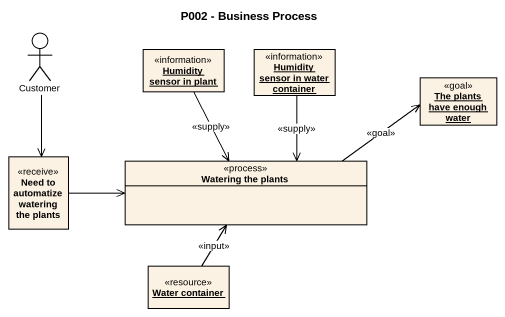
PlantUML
@startuml
title P002 - Business Process
allowmixing
hide circle
hide empty members
actor Customer
object "Humidity sensor in plant" as Humidity_sensor_in_plant <<information>>
object "Humidity sensor in water container" as Humidity_sensor_in_water <<information>>
object "The plants have enough water" as The_plants_have_enough_water <<goal>>
class "Need to automatize watering the plants" as Need_to_automatize_watering <<receive>>
class "Watering the plants" as Watering_the_plants <<process>>
object "Water container" as Water_container <<resource>>
Customer --> Need_to_automatize_watering
Humidity_sensor_in_plant --> Watering_the_plants : <<supply>>
Humidity_sensor_in_water --> Watering_the_plants : <<supply>>
Need_to_automatize_watering -right-> Watering_the_plants
Watering_the_plants -right-> The_plants_have_enough_water : <<goal>>
Water_container -up-> Watering_the_plants : <<input>>
@enduml
